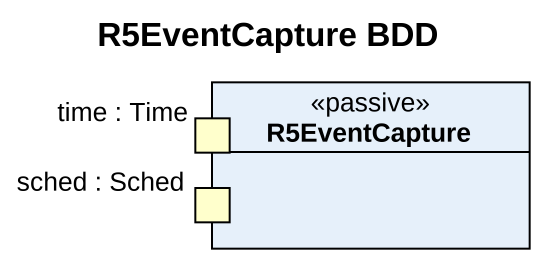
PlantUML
@startuml
title R5EventCapture BDD
rectangle R5EventCapture <<passive>> {
  port "time : Time" as time_Time #FFFFCC
  port "sched : Sched" as sched_Sched #FFFFCC
}
@enduml
